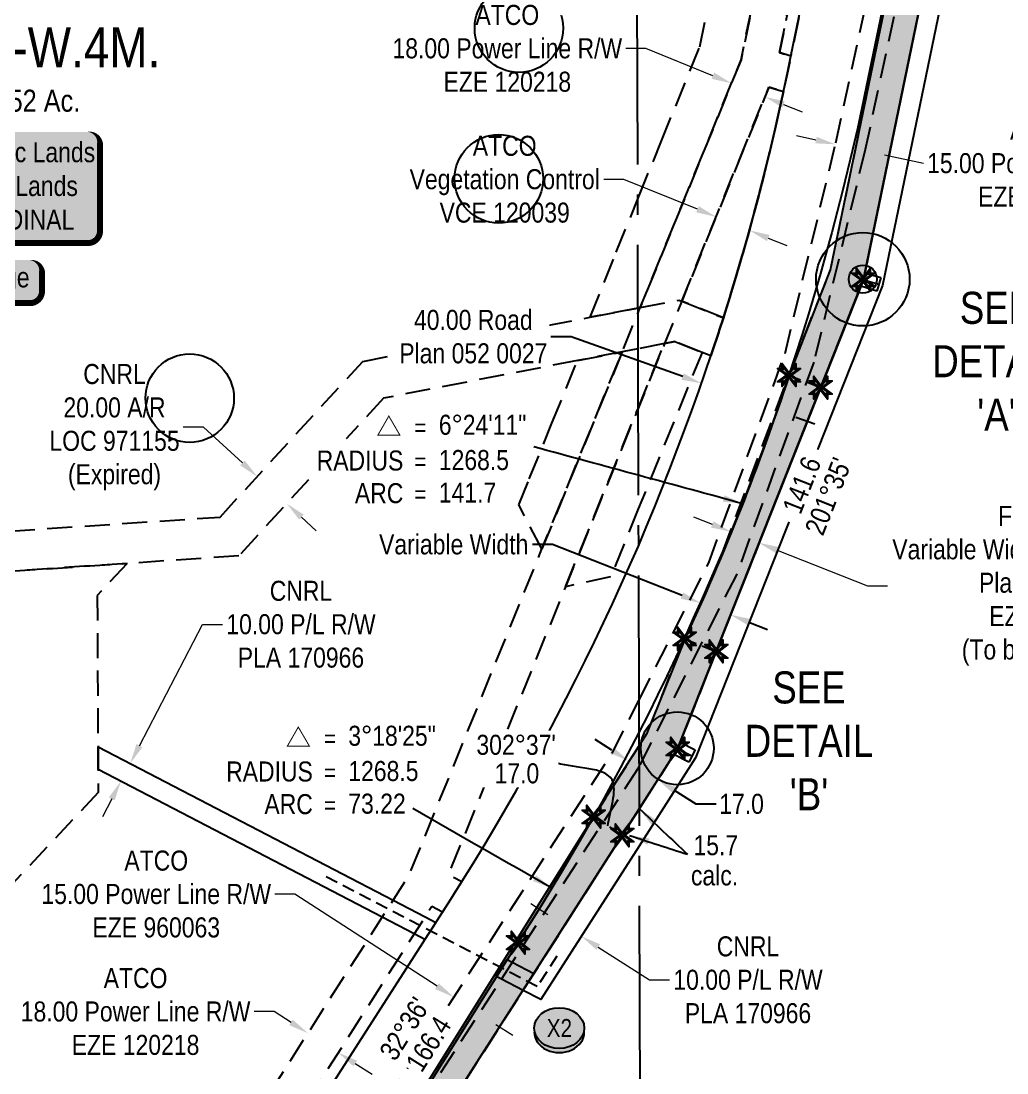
# Model space of a CAD drawing. Extents: x 511994 to 515316, y 6048038 to 6051499.
# Drawn here: x 512631 to 513123, y 6049149 to 6049674 of the extents above; entities that cross this region are included whole.
import ezdxf
from ezdxf.enums import TextEntityAlignment as Align

# ---------------------------------------------------------------- set-up
doc = ezdxf.new("R2010")
doc.units = 0
doc.header["$LTSCALE"] = 5
doc.header["$PDSIZE"] = 0.5
for name, pattern in [('foc-ACCESSROAD', [3.75, 2.5, -1.25]), ('foc-FLOWLINE', [3.75, 2.5, -1.25]), ('foc-QUARTERLINE', [33, 25, -3, 2, -3]), ('foc-TRAV', [1.875, 1.25, -0.625]), ('UG_PIPE', [1.875, 1.25, -0.625])]:
    doc.linetypes.add(name, pattern=pattern)
doc.layers.get('Defpoints').update_dxf_attribs({"color": 9})
for name, color, linetype in [('AS-PIPE-UG', 44, 'UG_PIPE'), ('AS-WILDLIFE-BLOCK', 131, 'Continuous'), ('C-EZE', 13, 'foc-FLOWLINE'), ('C-SYMBOL', 7, 'Continuous'), ('DETAIL-T', 7, 'Continuous'), ('F-AR', 190, 'foc-ACCESSROAD'), ('F-EZE', 190, 'foc-FLOWLINE'), ('F-RW', 190, 'Continuous'), ('F-VCE', 190, 'foc-FLOWLINE'), ('F-WS', 190, 'foc-ACCESSROAD'), ('L-AREAREQUIRED', 7, 'Continuous'), ('L-BD', 7, 'Continuous'), ('L-BD1', 253, 'Continuous'), ('L-MON', 1, 'Continuous'), ('L-SECQ', 8, 'foc-QUARTERLINE'), ('L-TITLEDB', 4, 'Continuous'), ('L-TITLEDB-T', 4, 'Continuous'), ('P-CROSSINGS', 250, 'Continuous'), ('P-PROPOSED', 10, 'Continuous'), ('P-PROPOSED-H', 21, 'Continuous'), ('P-TRAV', 4, 'foc-TRAV'), ('P-TXT', 4, 'Continuous'), ('S-4', 4, 'Continuous')]:
    doc.layers.add(name, color=color, linetype=linetype)
for name, color, linetype, lineweight in [('C-EZE-T', 13, 'Continuous', 9), ('F-AR-T', 190, 'Continuous', 9), ('F-EZE-T', 190, 'Continuous', 9), ('F-RW-T', 190, 'Continuous', 9)]:
    doc.layers.add(name, color=color, linetype=linetype, lineweight=lineweight)
doc.styles.add('100L', font='ARIALN.TTF', dxfattribs={"height": 11})
doc.styles.add('175L', font='ARIALN.TTF', dxfattribs={"height": 20})
doc.styles.add('80', font='ARIALN.TTF', dxfattribs={"height": 10})
doc.styles.add('80CG', font='ARIALN.TTF', dxfattribs={"height": 10})
doc.styles.add('80L', font='ARIALN.TTF', dxfattribs={"height": 10})
doc.styles.add('Crossing', font='ARIALN.TTF', dxfattribs={"height": 10})
doc.dimstyles.new('Compass 5 000', dxfattribs={"dimscale": 5, "dimtxt": 9, "dimasz": 2, "dimexe": 0.2, "dimexo": 0.0625, "dimgap": 0.5, "dimtad": 0, "dimtih": 1, "dimtoh": 1, "dimzin": 0, "dimdsep": 46, "dimtxsty": '80CG', "dimcen": 0.1, "dimse1": 1, "dimse2": 1, "dimclrd": 256, "dimclrt": 256, "dimaunit": 1, "dimadec": 4, "dimazin": 0, "dimtfac": 0.06, "dimtofl": 0, "dimtmove": 0, "dimatfit": 1, "dimfxl": 0.2, "dimtolj": 1, "dimtzin": 0, "dimlwd": -1, "dimarcsym": 0})

# ---------------------------------------------------------------- blocks, each defined once
blk = doc.blocks.new('*U31')
h = blk.add_hatch(color=255)
edge = h.paths.add_edge_path()
edge.add_line((-106.5, -28.5), (106.5, -28.5))
edge.add_arc((106.5, -22.5), 6, 270, 360)
edge.add_line((112.5, -22.5), (112.5, 21))
edge.add_arc((106.5, 21), 6, 0, 90)
edge.add_line((106.5, 27), (-106.5, 27))
edge.add_arc((-106.5, 21), 6, 90, 180)
edge.add_line((-112.5, 21), (-112.5, -22.5))
edge.add_arc((-106.5, -22.5), 6, 180, 270)
at = {"color": 44, "flags": 128}
blk.add_lwpolyline([(-106.5, -28.5, 3, 3, 0), (106.5, -28.5, 3, 3, 0.414214), (112.5, -22.5, 3, 3, 0), (112.5, 21, 3, 0, 0.414214), (106.5, 27, 0, 0, 0), (-106.5, 27, 0, 0, 0.414214), (-112.5, 21, 0, 0, 0), (-112.5, -22.5, 0, 3, 0.414214)], format="xyseb", close=True, dxfattribs=at)
at = {"color": 44, "style": '80'}
blk.add_attdef('ENTER_TEXT_001', (-35.99, -5), '', height=10, dxfattribs=at)
blk = doc.blocks.new('*D46')
at = {"layer": 'Defpoints', "color": 0, "transparency": 16777216}
for p in [(512770.54, 6049470.08), (512785.27, 6049456.57), (512748.65, 6049446.22)]:
    blk.add_point(p, dxfattribs=at)
at = {"layer": 'F-AR-T', "transparency": 16777216}
for p, q in [((512721.78, 6049470.87), (512711.78, 6049470.87)), ((512741.28, 6049452.98), (512721.78, 6049470.87)), ((512770.75, 6049425.95), (512778.12, 6049419.19))]:
    blk.add_line(p, q, dxfattribs=at)
for points in [[(512742.41, 6049454.21), (512740.16, 6049451.75), (512748.65, 6049446.22)], [(512771.88, 6049427.18), (512769.62, 6049424.72), (512763.38, 6049432.71)]]:
    blk.add_solid(points, dxfattribs=at)
at = {"layer": 'F-AR-T', "transparency": 16777216, "insert": (512677.44, 6049470.87), "char_height": 10, "attachment_point": 5, "style": '80CG'}
blk.add_mtext('\\A1;CNRL\\P20.00 A/R\\PLOC 971155\\P(Expired)', dxfattribs=at)
blk = doc.blocks.new('*D50')
at = {"layer": 'Defpoints', "color": 0, "transparency": 16777216}
for p in [(513037.89, 6049615.24), (513051.86, 6049608.85), (513052.55, 6049612.07)]:
    blk.add_point(p, dxfattribs=at)
at = {"layer": 'F-EZE-T', "transparency": 16777216}
for p, q in [((513027.42, 6049614.14), (513017.65, 6049616.25)), ((513061.63, 6049606.74), (513081.03, 6049602.55))]:
    blk.add_line(p, q, dxfattribs=at)
for points in [[(513027.77, 6049615.77), (513027.07, 6049612.51), (513037.2, 6049612.02)], [(513061.98, 6049608.37), (513061.28, 6049605.11), (513051.86, 6049608.85)]]:
    blk.add_solid(points, dxfattribs=at)
at = {"layer": 'F-EZE-T', "transparency": 16777216, "insert": (513140.17, 6049602.55), "char_height": 10, "attachment_point": 5, "style": '80CG'}
blk.add_mtext('\\A1;ATCO\\P15.00 Power Line R/W\\PEZE 960063', dxfattribs=at)
blk = doc.blocks.new('*D37')
at = {"layer": 'Defpoints', "color": 0, "transparency": 16777216}
for p in [(512985.28, 6049642.48), (512981.52, 6049633.23), (512998.18, 6049626.45)]:
    blk.add_point(p, dxfattribs=at)
at = {"layer": 'F-RW-T', "transparency": 16777216}
for p, q in [((512942.57, 6049659.86), (512932.57, 6049659.86)), ((512976.02, 6049646.24), (512942.57, 6049659.86)), ((513011.21, 6049631.92), (513020.47, 6049628.15))]:
    blk.add_line(p, q, dxfattribs=at)
for points in [[(512976.65, 6049647.79), (512975.39, 6049644.7), (512985.28, 6049642.48)], [(513011.84, 6049633.47), (513010.58, 6049630.38), (513001.95, 6049635.69)]]:
    blk.add_solid(points, dxfattribs=at)
at = {"layer": 'F-RW-T', "transparency": 16777216, "insert": (512873.43, 6049659.86), "char_height": 10, "attachment_point": 5, "style": '80CG'}
blk.add_mtext('\\A1;ATCO\\P18.00 Power Line R/W\\PEZE 120218', dxfattribs=at)
blk = doc.blocks.new('*D40')
at = {"layer": 'Defpoints', "color": 0, "transparency": 16777216}
for p in [(512977.03, 6049574.46), (512977.59, 6049575.83), (512993.78, 6049567.64)]:
    blk.add_point(p, dxfattribs=at)
at = {"layer": 'F-RW-T', "transparency": 16777216}
for p, q in [((512931.62, 6049594.54), (512921.62, 6049594.54)), ((512968.32, 6049579.6), (512931.62, 6049594.54)), ((513003.6, 6049565.25), (513012.86, 6049561.48))]:
    blk.add_line(p, q, dxfattribs=at)
for points in [[(512968.95, 6049581.15), (512967.7, 6049578.06), (512977.59, 6049575.83)], [(513004.23, 6049566.79), (513002.97, 6049563.7), (512994.34, 6049569.02)]]:
    blk.add_solid(points, dxfattribs=at)
at = {"layer": 'F-RW-T', "transparency": 16777216, "insert": (512872.12, 6049594.54), "char_height": 10, "attachment_point": 5, "style": '80CG'}
blk.add_mtext('\\A1;ATCO\\PVegetation Control\\PVCE 120039', dxfattribs=at)
blk = doc.blocks.new('*D41')
at = {"layer": 'Defpoints', "color": 0, "transparency": 16777216}
for p in [(512680.65, 6049294.16), (512758.7, 6049264.8), (512754.08, 6049255.94)]:
    blk.add_point(p, dxfattribs=at)
at = {"layer": 'F-RW-T', "transparency": 16777216}
for p, q in [((512689.89, 6049311.89), (512721.4, 6049372.44)), ((512721.4, 6049372.44), (512731.4, 6049372.44)), ((512676.04, 6049285.29), (512671.42, 6049276.42))]:
    blk.add_line(p, q, dxfattribs=at)
for points in [[(512688.41, 6049312.66), (512691.36, 6049311.13), (512685.27, 6049303.02)], [(512674.56, 6049286.06), (512677.52, 6049284.52), (512680.65, 6049294.16)]]:
    blk.add_solid(points, dxfattribs=at)
at = {"layer": 'F-RW-T', "transparency": 16777216, "insert": (512770.48, 6049372.44), "char_height": 10, "attachment_point": 5, "style": '80CG'}
blk.add_mtext('\\A1;CNRL\\P10.00 P/L R/W\\PPLA 170966', dxfattribs=at)
blk = doc.blocks.new('*U71')
h = blk.add_hatch(color=255)
edge = h.paths.add_edge_path()
edge.add_line((-71.5, -11.5), (71.5, -11.5))
edge.add_arc((71.5, -5.5), 6, 270, 360)
edge.add_line((77.5, -5.5), (77.5, 4))
edge.add_arc((71.5, 4), 6, 0, 90)
edge.add_line((71.5, 10), (-71.5, 10))
edge.add_arc((-71.5, 4), 6, 90, 180)
edge.add_line((-77.5, 4), (-77.5, -5.5))
edge.add_arc((-71.5, -5.5), 6, 180, 270)
at = {"color": 131, "flags": 128}
blk.add_lwpolyline([(-71.5, -11.5, 3, 3, 0), (71.5, -11.5, 3, 3, 0.414214), (77.5, -5.5, 3, 3, 0), (77.5, 4, 3, 0, 0.414214), (71.5, 10, 0, 0, 0), (-71.5, 10, 0, 0, 0.414214), (-77.5, 4, 0, 0, 0), (-77.5, -5.5, 0, 3, 0.414214)], format="xyseb", close=True, dxfattribs=at)
at = {"color": 131, "style": '80'}
blk.add_attdef('ENTER_TEXT_001', (-35.99, -5), '', height=10, dxfattribs=at)
blk = doc.blocks.new('*D74')
at = {"layer": 'Defpoints', "color": 0, "transparency": 16777216}
for p in [(512773.94, 6049168.39), (512759.49, 6049145.8), (512774.65, 6049136.1)]:
    blk.add_point(p, dxfattribs=at)
at = {"layer": 'F-RW-T', "transparency": 16777216}
for p, q in [((512757.09, 6049179.16), (512747.09, 6049179.16)), ((512765.51, 6049173.78), (512757.09, 6049179.16)), ((512797.52, 6049153.3), (512805.94, 6049147.92))]:
    blk.add_line(p, q, dxfattribs=at)
for points in [[(512766.41, 6049175.18), (512764.62, 6049172.37), (512773.94, 6049168.39)], [(512798.42, 6049154.71), (512796.62, 6049151.9), (512789.09, 6049158.69)]]:
    blk.add_solid(points, dxfattribs=at)
at = {"layer": 'F-RW-T', "transparency": 16777216, "insert": (512687.95, 6049179.16), "char_height": 10, "attachment_point": 5, "style": '80CG'}
blk.add_mtext('\\A1;ATCO\\P18.00 Power Line R/W\\PEZE 120218', dxfattribs=at)
blk = doc.blocks.new('*D75')
at = {"layer": 'Defpoints', "color": 0, "transparency": 16777216}
for p in [(512934.02, 6049304.23), (512931.43, 6049300.18), (512945.75, 6049291.02)]:
    blk.add_point(p, dxfattribs=at)
at = {"layer": 'P-TXT', "transparency": 16777216}
for p, q in [((512925.6, 6049309.62), (512917.18, 6049315.01)), ((512956.76, 6049289.69), (512967.55, 6049282.79)), ((512967.55, 6049282.79), (512977.55, 6049282.79))]:
    blk.add_line(p, q, dxfattribs=at)
for points in [[(512926.5, 6049311.02), (512924.7, 6049308.21), (512934.02, 6049304.23)], [(512957.66, 6049291.09), (512955.87, 6049288.28), (512948.34, 6049295.08)]]:
    blk.add_solid(points, dxfattribs=at)
at = {"layer": 'P-TXT', "transparency": 16777216, "insert": (512990.3, 6049282.79), "char_height": 10, "attachment_point": 5, "style": '80CG'}
blk.add_mtext('\\A1;17.0', dxfattribs=at)
blk = doc.blocks.new('*D79')
at = {"layer": 'C-EZE-T', "transparency": 16777216}
for p, q in [((512975.73, 6049422.3), (512966.43, 6049425.98)), ((513008.12, 6049409.5), (513053.06, 6049391.73)), ((513053.06, 6049391.73), (513063.06, 6049391.73))]:
    blk.add_line(p, q, dxfattribs=at)
at = {"layer": 'C-EZE-T', "linetype": 'Continuous', "transparency": 16777216}
for points in [[(512976.34, 6049423.85), (512975.12, 6049420.75), (512985.03, 6049418.63)], [(513008.73, 6049411.05), (513007.5, 6049407.95), (512998.82, 6049413.18)]]:
    blk.add_solid(points, dxfattribs=at)
at = {"layer": 'Defpoints', "color": 0, "linetype": 'Continuous', "transparency": 16777216}
for p in [(512986.63, 6049422.67), (513000.42, 6049417.22), (512998.82, 6049413.18)]:
    blk.add_point(p, dxfattribs=at)
at = {"layer": 'C-EZE-T', "linetype": 'Continuous', "transparency": 16777216, "insert": (513145.7, 6049391.73), "char_height": 10, "attachment_point": 5, "style": '80CG'}
blk.add_mtext('\\A1;Federation\\PVariable Width Power Line R/W\\PPlan 842 2502\\PEZE 840086\\P(To be Cancelled)', dxfattribs=at)
blk = doc.blocks.new('xing2')
h = blk.add_hatch(color=50)
h.dxf.hatch_style = 1
edge = h.paths.add_edge_path()
edge.add_ellipse((0, 0), major_axis=(-12.5, 0), ratio=0.816297, start_angle=0, end_angle=360)
h = blk.add_hatch(color=250)
h.dxf.hatch_style = 1
edge = h.paths.add_edge_path()
edge.add_ellipse((0, -2.05), major_axis=(-12.5, 0), ratio=0.816297, start_angle=0, end_angle=180)
edge.add_line((12.5, -2.05), (12.5, 0))
edge.add_ellipse((0, 0), major_axis=(-12.5, 0), ratio=0.816297, start_angle=0, end_angle=180, ccw=False)
edge.add_line((-12.5, 0), (-12.5, -2.05))
at = {"color": 250}
blk.add_ellipse((0, 0), major_axis=(-12.5, 0), ratio=0.816297, dxfattribs=at)
blk.add_ellipse((0, -2.05), major_axis=(-12.5, 0), ratio=0.816297, start_param=0, end_param=3.141593, dxfattribs=at)
at = {"color": 250, "style": 'Crossing'}
blk.add_attdef('CROSSING', text='', height=9, dxfattribs=at).set_placement((0.09, 0.02), align=Align.MIDDLE_CENTER)
at = {"color": 250, "style": 'Crossing', "flags": 1}
for tag, p in [('OWNER', (0.09, -12.49)), ('DESCRIPTION', (0.09, -25.77)), ('LOCATION', (0.09, -39.3)), ('DWG_REF', (0.09, -52.84))]:
    blk.add_attdef(tag, text='', height=9, dxfattribs=at).set_placement(p, align=Align.MIDDLE_CENTER)
blk = doc.blocks.new('*D80')
at = {"layer": 'Defpoints', "color": 0, "linetype": 'Continuous', "transparency": 16777216}
for p in [(512903.09, 6049223.82), (512910.39, 6049216.78), (512911.46, 6049218.46)]:
    blk.add_point(p, dxfattribs=at)
at = {"layer": 'F-RW-T', "transparency": 16777216}
for p, q in [((512893.59, 6049227.53), (512885.16, 6049232.92)), ((512918.81, 6049211.39), (512944.43, 6049194.99)), ((512944.43, 6049194.99), (512954.43, 6049194.99))]:
    blk.add_line(p, q, dxfattribs=at)
at = {"layer": 'F-RW-T', "linetype": 'Continuous', "transparency": 16777216}
for points in [[(512894.49, 6049228.93), (512892.69, 6049226.13), (512902.01, 6049222.14)], [(512919.71, 6049212.79), (512917.91, 6049209.98), (512910.39, 6049216.78)]]:
    blk.add_solid(points, dxfattribs=at)
at = {"layer": 'F-RW-T', "linetype": 'Continuous', "transparency": 16777216, "insert": (512993.52, 6049194.99), "char_height": 10, "attachment_point": 5, "style": '80CG'}
blk.add_mtext('\\A1;CNRL\\P10.00 P/L R/W\\PPLA 170966', dxfattribs=at)
blk = doc.blocks.new('*D82')
at = {"layer": 'Defpoints', "color": 0, "linetype": 'Continuous', "transparency": 16777216}
for p in [(512970.02, 6049383.4), (512984.62, 6049377.27), (512984.74, 6049377.58)]:
    blk.add_point(p, dxfattribs=at)
at = {"layer": 'P-TXT', "transparency": 16777216}
for p, q in [((512896, 6049412.3), (512886, 6049412.3)), ((512960.6, 6049386.76), (512896, 6049412.3)), ((512993.92, 6049373.59), (513003.22, 6049369.91))]:
    blk.add_line(p, q, dxfattribs=at)
at = {"layer": 'P-TXT', "linetype": 'Continuous', "transparency": 16777216}
for points in [[(512961.21, 6049388.31), (512959.99, 6049385.21), (512969.9, 6049383.09)], [(512994.53, 6049375.14), (512993.31, 6049372.04), (512984.62, 6049377.27)]]:
    blk.add_solid(points, dxfattribs=at)
at = {"layer": 'P-TXT', "linetype": 'Continuous', "transparency": 16777216, "insert": (512846.68, 6049412.3), "char_height": 10, "attachment_point": 5, "style": '80CG'}
blk.add_mtext('\\A1;Variable Width', dxfattribs=at)
blk = doc.blocks.new('*D83')
at = {"layer": 'Defpoints', "color": 0, "linetype": 'Continuous', "transparency": 16777216}
for p in [(512970.34, 6049492.72), (512969.04, 6049489.07), (513006.68, 6049475.63)]:
    blk.add_point(p, dxfattribs=at)
at = {"layer": 'L-TITLEDB-T', "transparency": 16777216}
for p, q in [((512905.21, 6049515.98), (512895.21, 6049515.98)), ((512960.92, 6049496.08), (512905.21, 6049515.98)), ((513017.4, 6049475.91), (513026.81, 6049472.54))]:
    blk.add_line(p, q, dxfattribs=at)
at = {"layer": 'L-TITLEDB-T', "linetype": 'Continuous', "transparency": 16777216}
for points in [[(512961.48, 6049497.65), (512960.36, 6049494.51), (512970.34, 6049492.72)], [(513017.96, 6049477.48), (513016.84, 6049474.34), (513007.98, 6049479.27)]]:
    blk.add_solid(points, dxfattribs=at)
at = {"layer": 'L-TITLEDB-T', "linetype": 'Continuous', "transparency": 16777216, "insert": (512856.47, 6049515.98), "char_height": 10, "attachment_point": 5, "style": '80CG', "bg_fill": 3, "box_fill_scale": 1.1, "bg_fill_color": 256, "bg_fill_true_color": 13158600, "bg_fill_transparency": 0}
blk.add_mtext('\\A1;40.00 Road\\PPlan 052 0027', dxfattribs=at)
blk = doc.blocks.new('*D86')
at = {"layer": 'Defpoints', "color": 0, "transparency": 16777216}
for p in [(512859.35, 6049178.23), (512785.87, 6049092.39), (512798.45, 6049084.24)]:
    blk.add_point(p, dxfattribs=at)
at = {"layer": 'F-RW-T', "transparency": 16777216}
for p, q in [((512767.41, 6049237.8), (512757.41, 6049237.8)), ((512838.38, 6049191.82), (512767.41, 6049237.8)), ((512867.74, 6049172.79), (512876.13, 6049167.35))]:
    blk.add_line(p, q, dxfattribs=at)
for points in [[(512839.28, 6049193.22), (512837.47, 6049190.42), (512846.77, 6049186.38)], [(512868.65, 6049174.19), (512866.83, 6049171.39), (512859.35, 6049178.23)]]:
    blk.add_solid(points, dxfattribs=at)
at = {"layer": 'F-RW-T', "transparency": 16777216, "insert": (512698.27, 6049237.8), "char_height": 10, "attachment_point": 5, "style": '80CG'}
blk.add_mtext('\\A1;ATCO\\P15.00 Power Line R/W\\PEZE 960063', dxfattribs=at)
blk = doc.blocks.new('curve')
at = {"const_width": 0.1}
blk.add_lwpolyline([(-4.99, 5.39), (-6.08, 3.49), (-3.89, 3.49)], close=True, dxfattribs=at)
at = {"style": '80'}
for p in [(-2.44, 3.36), (-2.44, -0.04), (-2.44, -3.3)]:
    blk.add_text('=', height=1.8, dxfattribs=at).set_placement(p)
for s, p in [('RADIUS', (-3.54, -0.05)), ('ARC', (-3.54, -3.31))]:
    blk.add_text(s, height=2, dxfattribs=at).set_placement(p, align=Align.RIGHT)
for tag, p in [('DELTA', (0, 3.52)), ('CURVE_RADIUS', (0, 0)), ('ARC_LENGTH', (0, -3.26))]:
    blk.add_attdef(tag, p, '', height=2, dxfattribs=at)
blk = doc.blocks.new('TEMP')
h = blk.add_hatch(color=255)
h.dxf.hatch_style = 1
h.paths.add_polyline_path([(-1.15, -0.67), (-0.67, -0.67), (-0.67, -1.15), (0, -0.25), (0.67, -1.15), (0.67, -0.67), (1.15, -0.67), (0.25, 0), (1.15, 0.67), (0.67, 0.67), (0.67, 1.15), (0, 0.25), (-0.67, 1.15), (-0.67, 0.67), (-1.15, 0.67), (-0.25, 0)])
h.paths.add_polyline_path([(0.57, 0.85), (0.57, 0.57), (0.85, 0.57), (0.08, 0), (0.85, -0.57), (0.57, -0.57), (0.57, -0.85), (0, -0.08), (-0.57, -0.85), (-0.57, -0.57), (-0.85, -0.57), (-0.08, 0), (-0.85, 0.57), (-0.57, 0.57), (-0.57, 0.85), (0, 0.08)], flags=16)
h = blk.add_hatch(color=1)
h.dxf.hatch_style = 1
h.paths.add_polyline_path([(-0.07, -0.01), (-0.08, 0), (-0.85, -0.57), (-0.57, -0.57), (-0.57, -0.85), (0.07, 0.01), (0.08, 0), (0.85, 0.57), (0.57, 0.57), (0.57, 0.85)])
h = blk.add_hatch(color=1)
h.dxf.hatch_style = 1
h.paths.add_polyline_path([(-0.08, 0), (-0.85, 0.57), (-0.57, 0.57), (-0.57, 0.85), (0, 0.08), (0.57, 0.85), (0.57, 0.57), (0.85, 0.57), (0.08, 0), (0.85, -0.57), (0.57, -0.57), (0.57, -0.85), (0, -0.08), (-0.57, -0.85), (-0.57, -0.57), (-0.85, -0.57)])
at = {"color": 1}
for p, q in [((-0.08, 0), (0.08, 0)), ((0, 0.08), (0, -0.08))]:
    blk.add_line(p, q, dxfattribs=at)
at = {"color": 255, "flags": 128}
blk.add_lwpolyline([(-0.25, 0), (-1.15, 0.67), (-0.67, 0.67), (-0.67, 1.15), (0, 0.25), (0.67, 1.15), (0.67, 0.67), (1.15, 0.67), (0.25, 0), (1.15, -0.67), (0.67, -0.67), (0.67, -1.15), (0, -0.25), (-0.67, -1.15), (-0.67, -0.67), (-1.15, -0.67)], close=True, dxfattribs=at)
at = {"color": 1, "flags": 128}
blk.add_lwpolyline([(-0.08, 0), (-0.85, 0.57), (-0.57, 0.57), (-0.57, 0.85), (0, 0.08), (0.57, 0.85), (0.57, 0.57), (0.85, 0.57), (0.08, 0), (0.85, -0.57), (0.57, -0.57), (0.57, -0.85), (0, -0.08), (-0.57, -0.85), (-0.57, -0.57), (-0.85, -0.57)], close=True, dxfattribs=at)

msp = doc.modelspace()

# ---------------------------------------------------------------- hatches: boundary and pattern name
at = {"layer": 'P-PROPOSED-H'}
h = msp.add_hatch(color=256, dxfattribs=at)
h.dxf.hatch_style = 1
edge = h.paths.add_edge_path()
edge.add_line((512715.779, 6048961.986), (512736.642, 6048994.577))
edge.add_arc((511088.651, 6050160.962), 2018.992, 324.710626, 327.401191)
edge.add_line((512789.578, 6049073.223), (512916.476, 6049276.367))
edge.add_line((512916.476, 6049276.367), (512916.476, 6049276.367))
edge.add_line((512916.476, 6049276.367), (512939.03, 6049311.686))
edge.add_line((512939.03, 6049311.686), (512943.225, 6049318.152))
edge.add_line((512943.225, 6049318.152), (512962.215, 6049365.073))
edge.add_arc((511811.066, 6049896.432), 1267.867, 335.22241, 341.623659)
edge.add_line((513014.28, 6049496.728), (513034.726, 6049549.321))
edge.add_line((513034.726, 6049549.321), (513079.666, 6049767.179))
edge.add_line((513079.666, 6049767.179), (513120.673, 6049965.257))
edge.add_line((513120.673, 6049965.257), (513156.53, 6050137.986))
edge.add_line((513156.53, 6050137.986), (513158.559, 6050171.664))
edge.add_arc((511936.727, 6050324.75), 1231.385, 352.858501, 360.318536)
edge.add_line((513168.093, 6050331.596), (513170.276, 6050367.864))
edge.add_line((513170.276, 6050367.864), (513171.477, 6050367.794))
edge.add_line((513171.477, 6050367.794), (513186.508, 6050366.903))
edge.add_line((513186.508, 6050366.903), (513199.212, 6050366.162))
edge.add_line((513199.212, 6050366.162), (513197.041, 6050329.865))
edge.add_line((513197.041, 6050329.865), (513187.478, 6050169.935))
edge.add_line((513187.478, 6050169.935), (513185.338, 6050134.155))
edge.add_line((513185.338, 6050134.155), (513149.054, 6049959.366))
edge.add_line((513149.054, 6049959.366), (513137.073, 6049960.656))
edge.add_line((513137.073, 6049960.656), (513097.02, 6049767.216))
edge.add_line((513097.02, 6049767.216), (513051.068, 6049544.438))
edge.add_line((513051.068, 6049544.438), (512958.42, 6049310.373))
edge.add_line((512958.42, 6049310.373), (512930.786, 6049267.206))
edge.add_line((512930.786, 6049267.206), (512750.49, 6048985.559))
edge.add_line((512750.49, 6048985.559), (512735.429, 6048962.032))
edge.add_line((512735.429, 6048962.032), (512715.766, 6048961.966))
edge.add_line((512715.766, 6048961.966), (512715.779, 6048961.986))

# ---------------------------------------------------------------- linework, layer by layer
at = {"layer": 'AS-PIPE-UG'}
msp.add_lwpolyline([(512898.127, 6049206.893), (512888.385, 6049191.671), (512780.423, 6049247.863)], dxfattribs=at)
at = {"layer": 'C-EZE'}
for points in [[(513097.02, 6049767.216), (513051.778, 6049547.874), (513059.729, 6049545.494), (513057.726, 6049538.792), (513049.775, 6049541.168), (512959.711, 6049313.635), (512967.129, 6049309.828), (512963.939, 6049303.601), (512956.522, 6049307.407), (512939.161, 6049280.178), (512735.504, 6048962.032)], [(512828.761, 6049134.018), (512878.905, 6049213.797), (512884.366, 6049222.484), (512889.79, 6049231.151), (512891.587, 6049234.042), (512895.098, 6049239.941), (512900.33, 6049248.786), (512905.519, 6049257.624), (512910.671, 6049266.444), (512915.799, 6049275.221), (512939.081, 6049311.565), (512943.218, 6049318.163), (512961.952, 6049365.486), (512966.391, 6049375.471), (512970.816, 6049385.401), (512975.166, 6049395.355), (512979.479, 6049405.283), (512980.895, 6049408.605), (513013.928, 6049496.784), (513034.726, 6049549.321), (513079.666, 6049767.179)]]:
    msp.add_lwpolyline(points, dxfattribs=at)
at = {"layer": 'Defpoints', "color": 2}
msp.add_lwpolyline([(513050.812, 6049544.683), (513050.812, 6049544.683)], close=True, dxfattribs=at)
at = {"layer": 'Defpoints'}
for centre in [(512879.205, 6049669.986), (512869.175, 6049594.803), (512714.96, 6049485.311)]:
    msp.add_circle(centre, 22.065, dxfattribs=at)
at = {"layer": 'Defpoints', "color": 2}
for centre, radius in [((513050.812, 6049544.683), 23.337), ((513050.812, 6049544.683), 6.997), ((512958.251, 6049310.573), 18.159)]:
    msp.add_circle(centre, radius, dxfattribs=at)
at = {"layer": 'F-AR', "flags": 128}
msp.add_lwpolyline([(513052.32, 6050671.343), (513082.216, 6050571.352), (513105.124, 6050494.742), (513111.005, 6050475.072), (513118.364, 6050475.984), (513118.492, 6050475.025), (513118.682, 6050473.581), (513119.874, 6050463.686), (513120.501, 6050458.127), (513113.236, 6050457.22), (513112.292, 6050434.691), (513111.663, 6050419.709), (513098.053, 6050095.095), (513105.444, 6050094.18), (513103.416, 6050084.191), (513101.84, 6050076.5), (513095.848, 6050077.239), (513031.756, 6049767.08), (513009.175, 6049657.81), (513014.936, 6049656.058), (513013.381, 6049648.561), (513011.241, 6049638.391), (513003.942, 6049640.596), (512960.437, 6049533.691), (512951.83, 6049512.542), (512938.651, 6049480.156), (512902.462, 6049391.23), (512844.004, 6049247.582), (512850.791, 6049244.088), (512845.22, 6049235.333), (512841.077, 6049228.837), (512835.731, 6049231.605), (512756.621, 6049107.923), (512761.425, 6049104.315), (512755.614, 6049095.228), (512751.69, 6049089.125), (512745.816, 6049093.536), (512630.422, 6048961.772), (512606.457, 6048961.716), (512737.334, 6049111.16), (512824.555, 6049247.522), (512890.697, 6049410.053), (512930.738, 6049508.442), (512938.529, 6049527.585), (512939.736, 6049530.555), (512990.062, 6049654.219), (513013.255, 6049767.043), (513079.36, 6050088.628), (513093.366, 6050422.682), (513094.49, 6050439.59), (513095.517, 6050464.072), (513092.034, 6050475.719), (513085.894, 6050496.253), (513078.069, 6050522.425), (513063.451, 6050571.31), (513060.901, 6050579.845), (513040.823, 6050646.994), (513033.554, 6050671.303)], dxfattribs=at)
at = {"layer": 'F-AR'}
for points in [[(512625.205, 6049419.021), (512730.102, 6049426), (512801.34, 6049503.659), (512914.724, 6049525.693), (512938.522, 6049530.318), (512939.736, 6049530.555), (512958.932, 6049534.285), (512960.437, 6049533.69), (512981.217, 6049525.48), (512979.182, 6049519.122), (512978.921, 6049518.311), (512975.681, 6049508.463), (512975.001, 6049506.443), (512970.576, 6049508.19), (512957.014, 6049513.549), (512951.83, 6049512.542), (512938.574, 6049509.966), (512930.738, 6049508.442), (512908.458, 6049504.112), (512811.618, 6049485.292), (512792.962, 6049464.954)], [(512774.257, 6049444.563), (512739.42, 6049406.586), (512683.679, 6049402.82), (512625.27, 6049398.99)]]:
    msp.add_lwpolyline(points, dxfattribs=at)
at = {"layer": 'F-EZE'}
msp.add_lwpolyline([(513086.086, 6049767.193), (513051.987, 6049609.46), (513026.372, 6049503.346), (512987.701, 6049397.129), (512939.107, 6049301.496), (512938.686, 6049300.669), (512719.227, 6048961.978), (512715.912, 6048961.97), (512712.118, 6048961.961), (512701.343, 6048961.936), (512925.664, 6049308.155), (512939.023, 6049334.439), (512973.918, 6049403.115), (513011.989, 6049507.686), (513037.367, 6049612.817), (513070.728, 6049767.161)], dxfattribs=at)
at = {"layer": 'F-RW'}
msp.add_lwpolyline([(513106.808, 6049765.144), (513060.682, 6049541.567), (512967.359, 6049305.798), (512939.208, 6049261.812), (512890.131, 6049185.128), (512881.272, 6049189.74), (512870.459, 6049195.368), (512867.944, 6049196.677), (512873.355, 6049205.128), (512875.918, 6049203.794), (512886.665, 6049198.165), (512939.161, 6049280.178), (512956.522, 6049307.407), (512958.42, 6049310.373), (512959.711, 6049313.635), (513049.775, 6049541.168), (513051.068, 6049544.438), (513051.778, 6049547.874), (513097.02, 6049767.216)], dxfattribs=at)
msp.add_lwpolyline([(512837.76, 6049223.655), (512832.351, 6049215.202), (512827.015, 6049217.979), (512810.992, 6049226.318), (512669.3, 6049300.068), (512669.235, 6049311.369), (512816.399, 6049234.772), (512832.422, 6049226.433), (512837.76, 6049223.655)], close=True, dxfattribs=at)
at = {"layer": 'F-VCE'}
for points in [[(513037.859, 6049767.092), (513014.936, 6049656.058), (513009.175, 6049657.81), (513031.756, 6049767.08), (513095.848, 6050077.239), (513101.84, 6050076.5), (513037.859, 6049767.092)], [(513011.241, 6049638.391), (513008.976, 6049628.112), (513008.428, 6049625.69), (513006.716, 6049618.238), (513006.58, 6049617.648), (513006.237, 6049616.196), (513004.36, 6049608.354), (513004.11, 6049607.318), (513002.423, 6049600.436), (513001.981, 6049598.667), (513001.56, 6049597.004), (512999.257, 6049587.989), (512998.867, 6049586.488), (512996.606, 6049577.967), (512996.144, 6049576.257), (512993.866, 6049567.971), (512993.372, 6049566.202), (512992.413, 6049562.792), (512991.047, 6049557.993), (512990.466, 6049555.982), (512989.594, 6049552.98), (512988.138, 6049548.046), (512987.465, 6049545.793), (512985.152, 6049538.115), (512984.445, 6049535.799), (512982.081, 6049528.213), (512981.218, 6049525.479), (512960.437, 6049533.691), (513003.942, 6049640.596), (513011.241, 6049638.391)], [(512924.966, 6049396.11), (512902.462, 6049391.23), (512938.651, 6049480.156), (512951.83, 6049512.542), (512957.014, 6049513.549), (512970.576, 6049508.19), (512938.779, 6049430.053), (512924.966, 6049396.11)], [(512890.697, 6049410.053), (512879.127, 6049432.039), (512884.404, 6049445.007), (512895.712, 6049472.794), (512908.458, 6049504.112), (512930.737, 6049508.442), (512890.697, 6049410.053)]]:
    msp.add_lwpolyline(points, close=True, dxfattribs=at)
msp.add_lwpolyline([(513013.255, 6049767.043), (512990.062, 6049654.219), (512939.736, 6049530.555), (512938.522, 6049530.318), (512938.522, 6049530.318), (512914.724, 6049525.693), (512927.761, 6049558.174), (512938.384, 6049584.279), (512939.069, 6049585.961), (512950.377, 6049613.747), (512969.482, 6049660.693), (512976.13, 6049692.864)], dxfattribs=at)
at = {"layer": 'F-WS'}
msp.add_lwpolyline([(512683.679, 6049402.82), (512668.804, 6049386.829), (512669.365, 6049288.553), (512624.243, 6049240.489), (512493.707, 6049240.277), (512493.626, 6049274.728), (512493.407, 6049376.219), (512480.45, 6049385.087), (512473.235, 6049394.487), (512471.298, 6049403.909), (512477.666, 6049407.144), (512493.362, 6049397.059), (512493.315, 6049418.612), (512625.205, 6049419.021), (512625.27, 6049398.99), (512683.679, 6049402.82)], close=True, dxfattribs=at)
at = {"layer": 'L-TITLEDB'}
for points in [[(512785.212, 6049141.546), (512841.077, 6049228.837), (512845.226, 6049235.321), (512850.807, 6049244.1), (512856.402, 6049253.124), (512861.875, 6049262.095), (512867.272, 6049271.114), (512872.591, 6049280.179), (512877.832, 6049289.289), (512882.995, 6049298.444), (512888.079, 6049307.641), (512893.085, 6049316.883), (512898.011, 6049326.166), (512902.857, 6049335.493), (512907.624, 6049344.859), (512912.31, 6049354.266), (512916.916, 6049363.714), (512921.44, 6049373.2), (512925.884, 6049382.725), (512930.245, 6049392.286), (512938.826, 6049411.515), (512942.882, 6049421.295), (512946.809, 6049430.755), (512950.706, 6049440.362), (512954.521, 6049450.002), (512958.255, 6049459.673), (512961.907, 6049469.376), (512965.476, 6049479.109), (512968.964, 6049488.872), (512972.369, 6049498.664), (512975.001, 6049506.443), (512975.681, 6049508.463), (512978.921, 6049518.311), (512979.182, 6049519.122), (512981.217, 6049525.48), (512982.082, 6049528.211), (512984.388, 6049535.621), (512985.155, 6049538.112), (512987.471, 6049545.788), (512988.144, 6049548.04), (512990.467, 6049555.981), (512991.049, 6049557.991), (512993.375, 6049566.2), (512993.87, 6049567.968), (512996.193, 6049576.442), (512996.607, 6049577.966), (512998.924, 6049586.709), (512999.259, 6049587.988), (513001.562, 6049597.002), (513001.983, 6049598.665), (513004.117, 6049607.313), (513004.367, 6049608.349), (513006.58, 6049617.647), (513006.717, 6049618.237), (513008.979, 6049628.109), (513011.243, 6049638.397), (513013.387, 6049648.557), (513014.936, 6049656.058), (513037.859, 6049767.093)], [(513078.712, 6049767.177), (513052.545, 6049640.501), (513050.349, 6049630.095), (513048.066, 6049619.707), (513045.696, 6049609.339), (513043.238, 6049598.991), (513040.694, 6049588.664), (513038.064, 6049578.359), (513035.347, 6049568.077), (513032.544, 6049557.816), (513029.655, 6049547.58), (513026.68, 6049537.369), (513023.621, 6049527.184), (513020.475, 6049517.024), (513017.244, 6049506.891), (513013.928, 6049496.784), (513010.453, 6049486.488), (513006.889, 6049476.22), (513003.238, 6049465.984), (512999.498, 6049455.779), (512995.672, 6049445.607), (512991.758, 6049435.468), (512987.758, 6049425.363), (512983.672, 6049415.293), (512980.893, 6049408.608), (512979.493, 6049405.265), (512975.219, 6049395.286), (512970.879, 6049385.318), (512966.444, 6049375.401), (512961.952, 6049365.486), (512957.522, 6049355.996), (512953.012, 6049346.542), (512948.426, 6049337.126), (512943.795, 6049327.819), (512939.064, 6049318.495), (512929.904, 6049300.977), (512925.269, 6049292.355), (512920.567, 6049283.77), (512915.799, 6049275.221), (512910.711, 6049266.374), (512905.588, 6049257.504), (512900.39, 6049248.682), (512895.124, 6049239.896), (512891.585, 6049234.046), (512889.796, 6049231.14), (512884.378, 6049222.46), (512878.905, 6049213.797), (512828.761, 6049134.018)]]:
    msp.add_lwpolyline(points, dxfattribs=at)
at = {"layer": 'P-PROPOSED', "flags": 128}
msp.add_lwpolyline([(513097.02, 6049767.216), (513051.068, 6049544.438), (512958.42, 6049310.373), (512930.786, 6049267.206), (512750.49, 6048985.559), (512735.429, 6048962.032), (512735.429, 6048962.032), (512715.766, 6048961.966), (512715.779, 6048961.986), (512736.642, 6048994.577, 0.0117403), (512789.578, 6049073.223), (512916.476, 6049276.367), (512916.476, 6049276.367), (512939.03, 6049311.686), (512943.225, 6049318.152), (512962.215, 6049365.073, 0.027938), (513014.28, 6049496.728), (513014.28, 6049496.728), (513034.726, 6049549.321), (513079.666, 6049767.179)], format="xyb", dxfattribs=at)
at = {"layer": 'P-TRAV'}
for p, q in [((513013.96, 6049496.854), (513029.759, 6049490.601)), ((512961.854, 6049365.216), (512977.653, 6049358.962)), ((512916.495, 6049276.398), (512930.786, 6049267.206))]:
    msp.add_line(p, q, dxfattribs=at)
at = {"layer": 'S-4'}
for p, q in [((513051.068, 6049544.438), (513058.728, 6049542.143)), ((512965.534, 6049306.715), (512958.42, 6049310.373))]:
    msp.add_line(p, q, dxfattribs=at)

# ---------------------------------------------------------------- block references
ref = msp.add_blockref('*U31', (512557.713, 6049591.243))
ref.add_attrib('ENTER_TEXT_001', 'CLR040399 - St. Paul Office - Public Lands', (512447.491, 6049603.083), dxfattribs={"color": 44, "height": 10, "style": '80'})
ref.add_attrib('ENTER_TEXT_002', 'GRR 8865 St Paul Office - Public Lands', (512456.045, 6049586.239), dxfattribs={"color": 44, "height": 10, "style": '80'})
ref.add_attrib('ENTER_TEXT_003', 'TPA 2118 IVAN CHARLES CARDINAL', (512458.166, 6049569.395), dxfattribs={"color": 44, "height": 10, "style": '80'})
at = {"layer": 'AS-WILDLIFE-BLOCK'}
ref = msp.add_blockref('*U71', (512563.807, 6049544.239), dxfattribs=dict(at, xscale=0.999501, yscale=0.999501, zscale=0.999501))
ref.add_attrib('ENTER_TEXT_001', 'Sharp Tailed Grouse Range', (512492.509, 6049540.622), dxfattribs={"layer": '0', "color": 131, "height": 9.99501, "style": '80'})
at = {"layer": 'L-BD', "linetype": 'Continuous', "xscale": 4.997504999999967, "yscale": 4.997504999999967, "zscale": 4.997504999999967}
for p, values in [((512839.251, 6049449.461), {'DELTA': '6%%d24\'11"', 'CURVE_RADIUS': '1268.5', 'ARC_LENGTH': '141.7'}), ((512794.091, 6049294.255), {'DELTA': '3%%d18\'25"', 'CURVE_RADIUS': '1268.5', 'ARC_LENGTH': '73.22'})]:
    msp.add_blockref('curve', p, dxfattribs=at).add_auto_attribs(values)
at = {"layer": 'L-MON', "linetype": 'Continuous'}
for p, xscale, yscale, zscale in [((513051.068, 6049544.438), 4.997504999999972, 4.997504999999972, 4.997504999999972), ((512961.854, 6049365.216), 4.99750499999997, 4.99750499999997, 4.99750499999997), ((512977.653, 6049358.962), 4.99750499999997, 4.99750499999997, 4.99750499999997), ((512958.42, 6049310.373), 4.99750499999997, 4.99750499999997, 4.99750499999997), ((512916.495, 6049276.398), 4.99750499999997, 4.99750499999997, 4.99750499999997), ((512930.786, 6049267.206), 4.99750499999997, 4.99750499999997, 4.99750499999997)]:
    msp.add_blockref('TEMP', p, dxfattribs=dict(at, xscale=xscale, yscale=yscale, zscale=zscale))
at = {"layer": 'L-MON', "color": 6, "linetype": 'Continuous', "xscale": 4.997504999999979, "yscale": 4.997504999999979, "zscale": 4.997504999999979}
msp.add_blockref('TEMP', (512878.791, 6049213.589), dxfattribs=at)
at = {"layer": 'P-CROSSINGS', "linetype": 'Continuous', "xscale": 0.999501, "yscale": 0.999501, "zscale": 0.999501}
msp.add_blockref('xing2', (512899.331, 6049170.931), dxfattribs=at).add_auto_attribs({'CROSSING': 'X2'})

# ---------------------------------------------------------------- texts
at = {"layer": 'C-SYMBOL', "color": 3, "style": '175L'}
msp.add_text('S.W.1/4 Sec. 2-65-6-W.4M.', height=20, dxfattribs=at).set_placement((512560.273, 6049644.415), align=Align.BOTTOM_CENTER)
at = {"layer": 'DETAIL-T', "color": 3, "char_height": 15.992, "width": 63.60437, "attachment_point": 5, "style": '80CG'}
for s, insert in [("SEE\\PDETAIL 'A'", (513117.498, 6049503.758)), ("SEE\\PDETAIL 'B'", (513023.947, 6049314.311))]:
    msp.add_mtext(s, dxfattribs=dict(at, insert=insert))
at = {"layer": 'L-AREAREQUIRED', "color": 5, "style": '100L'}
msp.add_text('Area Required = 0.615 ha  1.52 Ac.', height=11, dxfattribs=at).set_placement((512561.389, 6049624.983), align=Align.BOTTOM_CENTER)
at = {"layer": 'L-BD', "linetype": 'Continuous', "style": '80L'}
msp.add_text('calc.', height=9.995, dxfattribs=at).set_placement((512965.062, 6049242.156))
at = {"layer": 'L-BD1', "style": '80L'}
msp.add_text("201°35'", height=9.995, rotation=68.4275, dxfattribs=at).set_placement((513033.511, 6049436.362), align=Align.MIDDLE)
at = {"layer": 'L-BD1', "linetype": 'Continuous', "style": '80L'}
msp.add_text("32°36'", height=9.995, rotation=57.8965, dxfattribs=at).set_placement((512822.136, 6049170.664), align=Align.MIDDLE)

# ---------------------------------------------------------------- dimensions: what is measured, and where the dimension line sits
at = {"layer": 'C-EZE-T', "linetype": 'Continuous'}
dim = msp.add_linear_dim(base=(512998.818, 6049413.177), p1=(512986.631, 6049422.675), p2=(513000.418, 6049417.224), angle=338.4275, text='Federation\\PVariable Width Power Line R/W\\PPlan 842 2502\\PEZE 840086\\P(To be Cancelled)', dimstyle='Compass 5 000', dxfattribs=at)
dim.commit()
dim.dimension.update_dxf_attribs({"geometry": '*D79', "text_midpoint": (513145.697, 6049391.732), "dimtype": 161})
at = {"layer": 'F-AR-T'}
dim = msp.add_linear_dim(base=(512748.651, 6049446.22), p1=(512785.27, 6049456.569), p2=(512770.539, 6049470.081), angle=137.46903, text='CNRL\\P20.00 A/R\\PLOC 971155\\P(Expired)', dimstyle='Compass 5 000', dxfattribs=at)
dim.commit()
dim.dimension.update_dxf_attribs({"geometry": '*D46', "text_midpoint": (512677.441, 6049470.874), "dimtype": 161})
at = {"layer": 'F-EZE-T'}
dim = msp.add_linear_dim(base=(513051.856, 6049608.854), p1=(513037.891, 6049615.243), p2=(513052.552, 6049612.073), angle=347.80146, text='ATCO\\P15.00 Power Line R/W\\PEZE 960063', dimstyle='Compass 5 000', dxfattribs=at)
dim.commit()
dim.dimension.update_dxf_attribs({"geometry": '*D50', "text_midpoint": (513140.17, 6049602.547), "dimtype": 161})
at = {"layer": 'F-RW-T'}
for base, p1, p2, angle, text, picture, middle in [((512985.283, 6049642.475), (512998.185, 6049626.448), (512981.521, 6049633.23), 157.85572, 'ATCO\\P18.00 Power Line R/W\\PEZE 120218', '*D37', (512873.426, 6049659.859)), ((512977.587, 6049575.834), (512993.779, 6049567.644), (512977.028, 6049574.46), 157.85615, 'ATCO\\PVegetation Control\\PVCE 120039', '*D40', (512872.119, 6049594.54)), ((512680.654, 6049294.158), (512758.698, 6049264.805), (512754.083, 6049255.939), 242.50336, 'CNRL\\P10.00 P/L R/W\\PPLA 170966', '*D41', (512770.483, 6049372.436)), ((512773.938, 6049168.387), (512774.645, 6049136.102), (512759.489, 6049145.797), 147.39613, 'ATCO\\P18.00 Power Line R/W\\PEZE 120218', '*D74', (512687.949, 6049179.164))]:
    dim = msp.add_linear_dim(base=base, p1=p1, p2=p2, angle=angle, text=text, dimstyle='Compass 5 000', dxfattribs=at)
    dim.commit()
    dim.dimension.update_dxf_attribs({"geometry": picture, "text_midpoint": middle, "dimtype": 161})
at = {"layer": 'F-RW-T', "linetype": 'Continuous'}
dim = msp.add_linear_dim(base=(512910.387, 6049216.779), p1=(512903.085, 6049223.821), p2=(512911.463, 6049218.459), angle=327.38081, text='CNRL\\P10.00 P/L R/W\\PPLA 170966', dimstyle='Compass 5 000', dxfattribs=at)
dim.commit()
dim.dimension.update_dxf_attribs({"geometry": '*D80', "text_midpoint": (512993.517, 6049194.991), "dimtype": 161})
at = {"layer": 'P-TXT', "linetype": 'Continuous'}
dim = msp.add_linear_dim(base=(512984.62, 6049377.266), p1=(512970.021, 6049383.399), p2=(512984.743, 6049377.578), angle=338.4275, text='Variable Width', dimstyle='Compass 5 000', dxfattribs=at)
dim.commit()
dim.dimension.update_dxf_attribs({"geometry": '*D82', "text_midpoint": (512846.676, 6049412.303), "dimtype": 161})
at = {"layer": 'P-TXT', "color": 6}
dim = msp.add_linear_dim(base=(512934.025, 6049304.231), p1=(512945.748, 6049291.024), p2=(512931.434, 6049300.18), angle=147.397, text='17.0', dimstyle='Compass 5 000', dxfattribs=at)
dim.commit()
dim.dimension.update_dxf_attribs({"geometry": '*D75', "text_midpoint": (512990.298, 6049282.791), "dimtype": 161})

# ---------------------------------------------------------------- leaders
at = {"layer": 'L-BD', "linetype": 'Continuous', "path_type": 1}
for points in [[(512991.049, 6049432.614), (512886.606, 6049461.037)], [(512895.705, 6049240.755), (512826.239, 6049280.459)]]:
    msp.add_leader(points, dimstyle='Compass 5 000', override={"dimgap": 0.5, "dimtad": 0}, dxfattribs=at)
at = {"layer": 'L-BD1', "linetype": 'Continuous', "path_type": 1}
msp.add_leader([(512923.661, 6049271.811), (512925.703, 6049294.791), (512898.262, 6049303.223)], dimstyle='Compass 5 000', override={"dimgap": 0.5, "dimtad": 0}, dxfattribs=at)

# ---------------------------------------------------------------- next in the draw order: texts
at = {"layer": 'L-BD', "linetype": 'Continuous', "insert": (512966.309, 6049267.225), "char_height": 9.995, "width": 22.39908, "attachment_point": 1, "style": '80L', "bg_fill": 3, "box_fill_scale": 1.15, "bg_fill_color": 256, "bg_fill_true_color": 256, "bg_fill_transparency": 0}
msp.add_mtext('15.7', dxfattribs=at)
at = {"layer": 'L-BD1', "insert": (513015.683, 6049443.777), "char_height": 9.995, "width": 35.81331, "attachment_point": 2, "rotation": 68.4275, "style": '80L', "bg_fill": 3, "box_fill_scale": 1.15, "bg_fill_color": 256, "bg_fill_true_color": 256, "bg_fill_transparency": 0}
msp.add_mtext('141.6', dxfattribs=at)
at = {"layer": 'L-BD1', "linetype": 'Continuous', "insert": (512857.739, 6049317.328), "char_height": 9.99501, "width": 39.15276, "attachment_point": 1, "line_spacing_factor": 0.855, "style": '80L', "bg_fill": 3, "box_fill_scale": 1.2, "bg_fill_color": 256, "bg_fill_transparency": 0}
msp.add_mtext("\\pi0.27837;302°37' \\P\\pi9.32911;17.0", dxfattribs=at)
at = {"layer": 'L-BD1', "linetype": 'Continuous', "insert": (512829.853, 6049165.689), "char_height": 9.995, "width": 28.21006, "attachment_point": 2, "rotation": 57.8965, "style": '80L', "bg_fill": 3, "box_fill_scale": 1.15, "bg_fill_color": 256, "bg_fill_true_color": 256, "bg_fill_transparency": 0}
msp.add_mtext('166.4', dxfattribs=at)

# ---------------------------------------------------------------- next in the draw order: dimensions: what is measured, and where the dimension line sits
at = {"layer": 'L-TITLEDB-T', "linetype": 'Continuous'}
dim = msp.add_linear_dim(base=(512970.338, 6049492.718), p1=(513006.678, 6049475.628), p2=(512969.037, 6049489.075), angle=160.34184, text='40.00 Road\\PPlan 052 0027', dimstyle='Compass 5 000', override={"dimtfill": 1}, dxfattribs=at)
dim.commit()
dim.dimension.update_dxf_attribs({"geometry": '*D83', "text_midpoint": (512856.475, 6049515.984), "dimtype": 161})

# ---------------------------------------------------------------- next in the draw order: linework, layer by layer
at = {"layer": 'L-SECQ'}
msp.add_line((512938.017, 6049726.894), (512939.967, 6048962.51), dxfattribs=at)

# ---------------------------------------------------------------- next in the draw order: block references
at = {"layer": 'L-MON', "linetype": 'Continuous', "xscale": 4.997504999999972, "yscale": 4.997504999999972, "zscale": 4.997504999999972}
for p in [(513013.96, 6049496.854), (513029.759, 6049490.601)]:
    msp.add_blockref('TEMP', p, dxfattribs=at)

# ---------------------------------------------------------------- next in the draw order: dimensions: what is measured, and where the dimension line sits
at = {"layer": 'F-RW-T'}
dim = msp.add_linear_dim(base=(512859.349, 6049178.228), p1=(512785.867, 6049092.39), p2=(512798.447, 6049084.239), angle=327.05825, text='ATCO\\P15.00 Power Line R/W\\PEZE 960063', dimstyle='Compass 5 000', dxfattribs=at)
dim.commit()
dim.dimension.update_dxf_attribs({"geometry": '*D86', "text_midpoint": (512698.272, 6049237.799), "dimtype": 161})

# ---------------------------------------------------------------- next in the draw order: leaders
at = {"layer": 'L-BD', "linetype": 'Continuous', "path_type": 1}
for points in [[(512939.155, 6049280.597), (512963.315, 6049257.664)], [(512934.365, 6049267.095), (512963.315, 6049257.664)]]:
    msp.add_leader(points, dimstyle='Compass 5 000', override={"dimgap": 0.5, "dimtad": 0}, dxfattribs=at)

doc.saveas('drawing.dxf')
